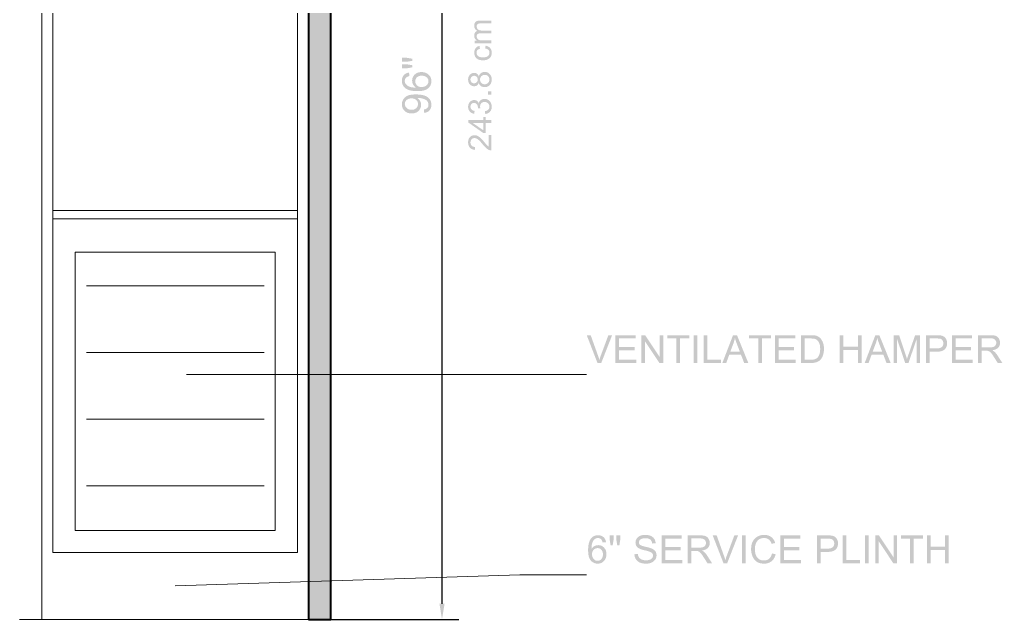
# Model space of a CAD drawing. Header units: inches. Extents: x 0 to 700, y 0 to 895.
# Drawn here: x 518 to 606.4, y 145 to 198.9 of the extents above; entities that cross this region are included whole.
import ezdxf

# ---------------------------------------------------------------- set-up
doc = ezdxf.new("R2010")
doc.units = ezdxf.units.IN
doc.header["$MEASUREMENT"] = 0
for name, color, linetype, lineweight in [('A-ANNO-TEXT', 7, 'Continuous', 13), ('A-DIMS-IMP', 7, 'Continuous', 13), ('A-DIMS-MET', 7, 'Continuous', 13), ('A-ELEV-LINE', 7, 'Continuous', 13), ('A-MILLWORK-STOR', 7, 'Continuous', 18), ('A-WALL-EXIST', 7, 'Continuous', 40)]:
    doc.layers.add(name, color=color, linetype=linetype, lineweight=lineweight)

msp = doc.modelspace()

# ---------------------------------------------------------------- hatches: boundary and pattern name
at = {"layer": 'A-ANNO-TEXT'}
h = msp.add_hatch(color=7, dxfattribs=at)
h.paths.add_polyline_path([(571.306, 170.55), (570.327, 168.05), (569.989, 168.05), (569.02, 170.55), (569.377, 170.55), (570.027, 168.734), (570.062, 168.643), (570.096, 168.545), (570.127, 168.439), (570.156, 168.326), (570.163, 168.326), (570.19, 168.427), (570.221, 168.528), (570.255, 168.63), (570.293, 168.734), (570.97, 170.55), (571.306, 170.55)])
h.paths.add_polyline_path([(573.473, 168.05), (571.606, 168.05), (571.606, 170.55), (573.415, 170.55), (573.415, 170.253), (571.937, 170.253), (571.937, 169.489), (573.32, 169.489), (573.32, 169.193), (571.937, 169.193), (571.937, 168.347), (573.473, 168.347), (573.473, 168.05)])
h.paths.add_polyline_path([(575.901, 168.05), (575.562, 168.05), (574.256, 170.013), (574.249, 170.013), (574.249, 168.05), (573.935, 168.05), (573.935, 170.55), (574.273, 170.55), (575.579, 168.587), (575.586, 168.587), (575.586, 170.55), (575.901, 170.55), (575.901, 168.05)])
h.paths.add_polyline_path([(578.238, 170.253), (577.411, 170.253), (577.411, 168.05), (577.078, 168.05), (577.078, 170.253), (576.258, 170.253), (576.258, 170.55), (578.238, 170.55), (578.238, 170.253)])
h.paths.add_polyline_path([(578.968, 168.05), (578.635, 168.05), (578.635, 170.55), (578.968, 170.55), (578.968, 168.05)])
h.paths.add_polyline_path([(581.111, 168.05), (579.547, 168.05), (579.547, 170.55), (579.878, 170.55), (579.878, 168.347), (581.111, 168.347), (581.111, 168.05)])
h.paths.add_polyline_path([(583.56, 168.05), (583.187, 168.05), (582.893, 168.811), (581.85, 168.811), (581.573, 168.05), (581.224, 168.05), (582.184, 170.55), (582.54, 170.55), (583.56, 168.05)])
h.paths.add_polyline_path([(582.793, 169.073), (582.755, 169.172), (582.72, 169.265), (582.687, 169.353), (582.656, 169.435), (582.627, 169.512), (582.6, 169.583), (582.575, 169.649), (582.553, 169.709), (582.532, 169.764), (582.514, 169.814), (582.497, 169.858), (582.483, 169.896), (582.471, 169.929), (582.46, 169.956), (582.452, 169.978), (582.446, 169.995), (582.426, 170.055), (582.405, 170.123), (582.383, 170.202), (582.359, 170.289), (582.351, 170.289), (582.325, 170.165), (582.295, 170.046), (582.261, 169.932), (582.223, 169.822), (581.943, 169.073), (582.793, 169.073)])
h.paths.add_polyline_path([(585.613, 170.253), (584.786, 170.253), (584.786, 168.05), (584.454, 168.05), (584.454, 170.253), (583.633, 170.253), (583.633, 170.55), (585.613, 170.55), (585.613, 170.253)])
h.paths.add_polyline_path([(587.834, 168.05), (585.966, 168.05), (585.966, 170.55), (587.776, 170.55), (587.776, 170.253), (586.297, 170.253), (586.297, 169.489), (587.68, 169.489), (587.68, 169.193), (586.297, 169.193), (586.297, 168.347), (587.834, 168.347), (587.834, 168.05)])
h.paths.add_polyline_path([(588.299, 170.55), (589.162, 170.55), (589.271, 170.549), (589.373, 170.544), (589.467, 170.537), (589.553, 170.527), (589.633, 170.511), (589.713, 170.487), (589.79, 170.455), (589.865, 170.414), (589.938, 170.365), (590.005, 170.308), (590.068, 170.242), (590.126, 170.168), (590.179, 170.087), (590.226, 169.999), (590.267, 169.906), (590.302, 169.807), (590.33, 169.7), (590.35, 169.582), (590.362, 169.453), (590.366, 169.314), (590.362, 169.179), (590.35, 169.05), (590.329, 168.927), (590.3, 168.81), (590.263, 168.7), (590.218, 168.596), (590.165, 168.498), (590.103, 168.406), (590.069, 168.363), (590.032, 168.322), (589.992, 168.285), (589.948, 168.25), (589.902, 168.218), (589.853, 168.189), (589.801, 168.163), (589.746, 168.139), (589.688, 168.118), (589.627, 168.1), (589.563, 168.085), (589.496, 168.072), (589.427, 168.063), (589.354, 168.056), (589.278, 168.051), (589.2, 168.05), (588.299, 168.05), (588.299, 170.55)])
h.paths.add_polyline_path([(588.63, 168.347), (589.165, 168.347), (589.245, 168.348), (589.32, 168.352), (589.391, 168.358), (589.458, 168.367), (589.522, 168.382), (589.587, 168.405), (589.653, 168.437), (589.719, 168.478), (589.782, 168.53), (589.84, 168.597), (589.892, 168.679), (589.938, 168.775), (589.958, 168.828), (589.976, 168.886), (589.991, 168.948), (590.003, 169.014), (590.013, 169.085), (590.019, 169.159), (590.024, 169.238), (590.025, 169.32), (590.023, 169.413), (590.017, 169.502), (590.006, 169.588), (589.992, 169.671), (589.971, 169.751), (589.944, 169.827), (589.91, 169.899), (589.869, 169.968), (589.822, 170.03), (589.773, 170.084), (589.72, 170.128), (589.663, 170.164), (589.606, 170.192), (589.549, 170.214), (589.493, 170.23), (589.437, 170.24), (589.379, 170.246), (589.312, 170.25), (589.237, 170.252), (589.155, 170.253), (588.63, 170.253), (588.63, 168.347)])
h.paths.add_polyline_path([(593.754, 168.05), (593.422, 168.05), (593.422, 169.227), (592.122, 169.227), (592.122, 168.05), (591.792, 168.05), (591.792, 170.55), (592.122, 170.55), (592.122, 169.523), (593.422, 169.523), (593.422, 170.55), (593.754, 170.55), (593.754, 168.05)])
h.paths.add_polyline_path([(596.367, 168.05), (595.994, 168.05), (595.7, 168.811), (594.657, 168.811), (594.38, 168.05), (594.031, 168.05), (594.991, 170.55), (595.347, 170.55), (596.367, 168.05)])
h.paths.add_polyline_path([(595.6, 169.073), (595.562, 169.172), (595.527, 169.265), (595.494, 169.353), (595.463, 169.435), (595.434, 169.512), (595.407, 169.583), (595.382, 169.649), (595.36, 169.709), (595.339, 169.764), (595.32, 169.814), (595.304, 169.858), (595.29, 169.896), (595.278, 169.929), (595.267, 169.956), (595.259, 169.978), (595.253, 169.995), (595.233, 170.055), (595.212, 170.123), (595.19, 170.202), (595.166, 170.289), (595.158, 170.289), (595.132, 170.165), (595.102, 170.046), (595.068, 169.932), (595.03, 169.822), (594.75, 169.073), (595.6, 169.073)])
h.paths.add_polyline_path([(599.007, 168.05), (598.693, 168.05), (598.693, 170.142), (598.686, 170.142), (597.967, 168.05), (597.67, 168.05), (596.954, 170.177), (596.943, 170.177), (596.943, 168.05), (596.63, 168.05), (596.63, 170.55), (597.124, 170.55), (597.716, 168.78), (597.739, 168.71), (597.76, 168.646), (597.778, 168.59), (597.794, 168.54), (597.807, 168.497), (597.817, 168.461), (597.825, 168.432), (597.83, 168.41), (597.837, 168.41), (597.863, 168.489), (597.893, 168.582), (597.929, 168.69), (597.97, 168.811), (598.567, 170.55), (599.007, 170.55), (599.007, 168.05)])
h.paths.add_polyline_path([(599.542, 170.55), (600.485, 170.55), (600.593, 170.549), (600.693, 170.544), (600.785, 170.538), (600.87, 170.528), (600.949, 170.512), (601.025, 170.488), (601.099, 170.455), (601.169, 170.413), (601.234, 170.362), (601.29, 170.303), (601.338, 170.236), (601.378, 170.16), (601.409, 170.08), (601.431, 169.997), (601.444, 169.913), (601.449, 169.827), (601.445, 169.743), (601.435, 169.662), (601.418, 169.587), (601.393, 169.515), (601.362, 169.448), (601.324, 169.385), (601.278, 169.326), (601.226, 169.272), (601.166, 169.223), (601.098, 169.18), (601.022, 169.145), (600.937, 169.115), (600.843, 169.092), (600.741, 169.076), (600.631, 169.066), (600.513, 169.063), (599.873, 169.063), (599.873, 168.05), (599.542, 168.05), (599.542, 170.55)])
h.paths.add_polyline_path([(599.873, 169.36), (600.516, 169.36), (600.587, 169.361), (600.654, 169.367), (600.717, 169.376), (600.774, 169.388), (600.827, 169.404), (600.876, 169.424), (600.919, 169.447), (600.959, 169.474), (600.993, 169.504), (601.023, 169.538), (601.048, 169.576), (601.069, 169.617), (601.085, 169.661), (601.097, 169.71), (601.104, 169.761), (601.106, 169.817), (601.101, 169.89), (601.087, 169.958), (601.063, 170.022), (601.029, 170.082), (600.989, 170.134), (600.944, 170.175), (600.895, 170.206), (600.841, 170.225), (600.778, 170.237), (600.702, 170.246), (600.612, 170.252), (600.509, 170.253), (599.873, 170.253), (599.873, 169.36)])
h.paths.add_polyline_path([(603.746, 168.05), (601.879, 168.05), (601.879, 170.55), (603.688, 170.55), (603.688, 170.253), (602.209, 170.253), (602.209, 169.489), (603.592, 169.489), (603.592, 169.193), (602.209, 169.193), (602.209, 168.347), (603.746, 168.347), (603.746, 168.05)])
h.paths.add_polyline_path([(606.415, 168.05), (605.999, 168.05), (605.953, 168.122), (605.91, 168.19), (605.869, 168.255), (605.83, 168.317), (605.793, 168.374), (605.758, 168.429), (605.726, 168.479), (605.696, 168.526), (605.668, 168.57), (605.642, 168.61), (605.619, 168.646), (605.598, 168.679), (605.579, 168.708), (605.562, 168.734), (605.547, 168.756), (605.535, 168.775), (605.489, 168.84), (605.442, 168.9), (605.394, 168.955), (605.345, 169.006), (605.296, 169.05), (605.248, 169.084), (605.202, 169.111), (605.157, 169.128), (605.11, 169.139), (605.055, 169.147), (604.993, 169.152), (604.924, 169.153), (604.542, 169.153), (604.542, 168.05), (604.211, 168.05), (604.211, 170.55), (605.318, 170.55), (605.427, 170.548), (605.527, 170.543), (605.617, 170.534), (605.698, 170.521), (605.773, 170.503), (605.843, 170.476), (605.908, 170.442), (605.968, 170.399), (606.023, 170.35), (606.07, 170.294), (606.112, 170.232), (606.146, 170.165), (606.173, 170.093), (606.193, 170.019), (606.204, 169.944), (606.208, 169.866), (606.206, 169.797), (606.197, 169.732), (606.183, 169.669), (606.164, 169.611), (606.138, 169.556), (606.108, 169.504), (606.071, 169.456), (606.029, 169.411), (605.982, 169.37), (605.93, 169.333), (605.872, 169.299), (605.809, 169.27), (605.742, 169.245), (605.669, 169.223), (605.591, 169.206), (605.508, 169.193), (605.508, 169.186), (605.57, 169.154), (605.631, 169.116), (605.691, 169.07), (605.751, 169.016), (605.809, 168.956), (605.866, 168.888), (605.923, 168.813), (605.978, 168.73), (606.415, 168.05)])
h.paths.add_polyline_path([(604.542, 169.45), (605.252, 169.45), (605.354, 169.452), (605.444, 169.459), (605.524, 169.471), (605.592, 169.487), (605.651, 169.509), (605.705, 169.541), (605.752, 169.581), (605.792, 169.629), (605.825, 169.684), (605.849, 169.741), (605.863, 169.802), (605.867, 169.866), (605.865, 169.908), (605.86, 169.948), (605.85, 169.987), (605.836, 170.024), (605.819, 170.059), (605.797, 170.093), (605.772, 170.125), (605.743, 170.156), (605.709, 170.184), (605.67, 170.208), (605.627, 170.229), (605.578, 170.246), (605.524, 170.259), (605.465, 170.268), (605.401, 170.274), (605.332, 170.275), (604.542, 170.275), (604.542, 169.45)])
h = msp.add_hatch(color=7, dxfattribs=at)
h.paths.add_polyline_path([(569.457, 151.339), (569.513, 151.417), (569.574, 151.484), (569.641, 151.541), (569.713, 151.587), (569.791, 151.624), (569.875, 151.649), (569.964, 151.665), (570.059, 151.67), (570.134, 151.667), (570.207, 151.656), (570.276, 151.638), (570.343, 151.613), (570.407, 151.581), (570.468, 151.542), (570.526, 151.496), (570.581, 151.443), (570.631, 151.385), (570.675, 151.322), (570.712, 151.255), (570.742, 151.185), (570.765, 151.11), (570.782, 151.032), (570.792, 150.95), (570.796, 150.863), (570.792, 150.776), (570.782, 150.692), (570.766, 150.611), (570.742, 150.534), (570.712, 150.46), (570.675, 150.389), (570.632, 150.321), (570.582, 150.257), (570.526, 150.199), (570.466, 150.148), (570.401, 150.105), (570.332, 150.07), (570.259, 150.042), (570.182, 150.023), (570.099, 150.011), (570.013, 150.007), (569.925, 150.012), (569.84, 150.024), (569.758, 150.045), (569.68, 150.074), (569.605, 150.111), (569.533, 150.157), (569.465, 150.211), (569.4, 150.273), (569.341, 150.346), (569.289, 150.432), (569.246, 150.531), (569.21, 150.643), (569.182, 150.768), (569.162, 150.906), (569.151, 151.056), (569.147, 151.22), (569.15, 151.382), (569.161, 151.533), (569.179, 151.675), (569.204, 151.805), (569.236, 151.926), (569.276, 152.036), (569.322, 152.136), (569.376, 152.225), (569.437, 152.304), (569.504, 152.372), (569.577, 152.43), (569.657, 152.478), (569.743, 152.515), (569.836, 152.541), (569.935, 152.557), (570.04, 152.562), (570.109, 152.559), (570.175, 152.552), (570.239, 152.54), (570.3, 152.523), (570.358, 152.501), (570.413, 152.474), (570.466, 152.442), (570.516, 152.405), (570.562, 152.363), (570.604, 152.317), (570.64, 152.266), (570.672, 152.21), (570.7, 152.15), (570.722, 152.084), (570.74, 152.014), (570.753, 151.939), (570.446, 151.912), (570.421, 152.005), (570.388, 152.086), (570.347, 152.154), (570.299, 152.21), (570.242, 152.254), (570.177, 152.285), (570.104, 152.303), (570.023, 152.31), (569.965, 152.306), (569.91, 152.295), (569.856, 152.277), (569.804, 152.251), (569.755, 152.218), (569.708, 152.178), (569.662, 152.131), (569.619, 152.076), (569.579, 152.013), (569.545, 151.942), (569.516, 151.863), (569.492, 151.775), (569.474, 151.679), (569.461, 151.574), (569.453, 151.461), (569.45, 151.339), (569.457, 151.339)])
h.paths.add_polyline_path([(570.006, 150.26), (570.058, 150.262), (570.107, 150.27), (570.153, 150.284), (570.198, 150.302), (570.239, 150.326), (570.278, 150.356), (570.315, 150.39), (570.349, 150.43), (570.38, 150.474), (570.406, 150.52), (570.429, 150.568), (570.447, 150.619), (570.462, 150.671), (570.472, 150.726), (570.478, 150.784), (570.48, 150.843), (570.478, 150.902), (570.472, 150.959), (570.462, 151.013), (570.447, 151.064), (570.429, 151.113), (570.406, 151.159), (570.38, 151.203), (570.349, 151.244), (570.315, 151.281), (570.278, 151.313), (570.238, 151.34), (570.195, 151.363), (570.149, 151.38), (570.101, 151.392), (570.05, 151.4), (569.996, 151.402), (569.946, 151.4), (569.898, 151.393), (569.852, 151.381), (569.807, 151.365), (569.764, 151.344), (569.723, 151.318), (569.684, 151.288), (569.646, 151.253), (569.612, 151.214), (569.582, 151.173), (569.557, 151.128), (569.536, 151.08), (569.52, 151.03), (569.509, 150.976), (569.502, 150.92), (569.5, 150.86), (569.502, 150.799), (569.509, 150.74), (569.52, 150.684), (569.536, 150.629), (569.556, 150.577), (569.581, 150.528), (569.61, 150.48), (569.644, 150.435), (569.681, 150.394), (569.72, 150.359), (569.762, 150.328), (569.806, 150.304), (569.853, 150.284), (569.902, 150.271), (569.953, 150.262), (570.006, 150.26)])
h.paths.add_polyline_path([(572.035, 152.142), (571.959, 151.663), (571.769, 151.663), (571.686, 152.142), (571.686, 152.55), (572.035, 152.55), (572.035, 152.142)])
h.paths.add_polyline_path([(571.435, 152.142), (571.358, 151.663), (571.169, 151.663), (571.086, 152.142), (571.086, 152.55), (571.435, 152.55), (571.435, 152.142)])
h.paths.add_polyline_path([(574.906, 151.817), (574.898, 151.875), (574.887, 151.929), (574.872, 151.979), (574.852, 152.026), (574.829, 152.069), (574.801, 152.108), (574.769, 152.144), (574.733, 152.176), (574.693, 152.204), (574.649, 152.228), (574.601, 152.249), (574.549, 152.266), (574.492, 152.279), (574.432, 152.288), (574.367, 152.294), (574.298, 152.296), (574.236, 152.294), (574.177, 152.29), (574.12, 152.282), (574.067, 152.272), (574.016, 152.259), (573.968, 152.242), (573.924, 152.223), (573.882, 152.2), (573.845, 152.175), (573.812, 152.147), (573.785, 152.117), (573.762, 152.083), (573.745, 152.047), (573.732, 152.008), (573.725, 151.967), (573.722, 151.922), (573.724, 151.883), (573.73, 151.847), (573.739, 151.813), (573.753, 151.781), (573.77, 151.752), (573.792, 151.726), (573.817, 151.702), (573.846, 151.681), (573.88, 151.661), (573.922, 151.642), (573.97, 151.622), (574.026, 151.602), (574.088, 151.582), (574.158, 151.563), (574.235, 151.543), (574.319, 151.523), (574.467, 151.489), (574.601, 151.454), (574.72, 151.419), (574.825, 151.384), (574.92, 151.343), (575.007, 151.292), (575.088, 151.232), (575.161, 151.161), (575.194, 151.122), (575.223, 151.079), (575.247, 151.033), (575.266, 150.984), (575.281, 150.932), (575.292, 150.877), (575.299, 150.818), (575.301, 150.756), (575.297, 150.677), (575.285, 150.602), (575.265, 150.53), (575.237, 150.461), (575.201, 150.396), (575.157, 150.334), (575.105, 150.276), (575.045, 150.221), (574.978, 150.171), (574.906, 150.127), (574.83, 150.091), (574.749, 150.061), (574.663, 150.037), (574.572, 150.021), (574.476, 150.011), (574.375, 150.007), (574.248, 150.011), (574.128, 150.022), (574.017, 150.04), (573.915, 150.066), (573.82, 150.099), (573.734, 150.14), (573.656, 150.188), (573.586, 150.243), (573.525, 150.304), (573.471, 150.369), (573.425, 150.439), (573.386, 150.513), (573.356, 150.591), (573.332, 150.674), (573.317, 150.762), (573.309, 150.853), (573.623, 150.88), (573.632, 150.808), (573.646, 150.741), (573.666, 150.678), (573.692, 150.621), (573.724, 150.569), (573.762, 150.522), (573.806, 150.48), (573.855, 150.443), (573.909, 150.411), (573.965, 150.383), (574.025, 150.359), (574.087, 150.34), (574.151, 150.325), (574.219, 150.314), (574.289, 150.308), (574.362, 150.306), (574.429, 150.308), (574.494, 150.313), (574.555, 150.322), (574.613, 150.334), (574.667, 150.35), (574.719, 150.37), (574.766, 150.393), (574.811, 150.42), (574.851, 150.45), (574.886, 150.482), (574.915, 150.517), (574.939, 150.555), (574.958, 150.595), (574.972, 150.637), (574.98, 150.683), (574.982, 150.73), (574.979, 150.78), (574.971, 150.826), (574.957, 150.868), (574.938, 150.907), (574.912, 150.943), (574.882, 150.975), (574.845, 151.004), (574.803, 151.029), (574.755, 151.052), (574.698, 151.076), (574.635, 151.099), (574.563, 151.122), (574.484, 151.145), (574.398, 151.168), (574.304, 151.191), (574.202, 151.214), (574.1, 151.238), (574.006, 151.264), (573.919, 151.293), (573.839, 151.324), (573.767, 151.357), (573.702, 151.392), (573.644, 151.43), (573.594, 151.471), (573.551, 151.513), (573.513, 151.559), (573.481, 151.609), (573.455, 151.661), (573.434, 151.716), (573.42, 151.774), (573.411, 151.836), (573.408, 151.9), (573.412, 151.974), (573.423, 152.044), (573.441, 152.111), (573.467, 152.174), (573.5, 152.235), (573.541, 152.292), (573.588, 152.346), (573.644, 152.397), (573.705, 152.442), (573.772, 152.482), (573.844, 152.516), (573.922, 152.544), (574.004, 152.565), (574.093, 152.58), (574.186, 152.59), (574.285, 152.593), (574.386, 152.59), (574.483, 152.58), (574.574, 152.565), (574.66, 152.544), (574.741, 152.516), (574.817, 152.483), (574.888, 152.443), (574.954, 152.397), (575.014, 152.346), (575.066, 152.289), (575.111, 152.228), (575.148, 152.161), (575.178, 152.089), (575.2, 152.012), (575.215, 151.93), (575.223, 151.842), (574.906, 151.817)])
h.paths.add_polyline_path([(577.626, 150.05), (575.758, 150.05), (575.758, 152.55), (577.568, 152.55), (577.568, 152.253), (576.089, 152.253), (576.089, 151.489), (577.472, 151.489), (577.472, 151.193), (576.089, 151.193), (576.089, 150.347), (577.626, 150.347), (577.626, 150.05)])
h.paths.add_polyline_path([(580.294, 150.05), (579.878, 150.05), (579.833, 150.122), (579.789, 150.19), (579.748, 150.255), (579.709, 150.317), (579.672, 150.374), (579.638, 150.429), (579.606, 150.479), (579.576, 150.526), (579.548, 150.57), (579.522, 150.61), (579.499, 150.646), (579.477, 150.679), (579.458, 150.708), (579.441, 150.734), (579.427, 150.756), (579.414, 150.775), (579.369, 150.84), (579.322, 150.9), (579.274, 150.955), (579.224, 151.006), (579.175, 151.05), (579.127, 151.084), (579.081, 151.111), (579.037, 151.128), (578.989, 151.139), (578.935, 151.147), (578.873, 151.152), (578.804, 151.153), (578.422, 151.153), (578.422, 150.05), (578.091, 150.05), (578.091, 152.55), (579.198, 152.55), (579.307, 152.548), (579.406, 152.543), (579.497, 152.534), (579.578, 152.521), (579.652, 152.503), (579.722, 152.476), (579.787, 152.442), (579.848, 152.399), (579.902, 152.35), (579.95, 152.294), (579.991, 152.232), (580.026, 152.165), (580.053, 152.093), (580.072, 152.019), (580.084, 151.944), (580.088, 151.866), (580.085, 151.797), (580.077, 151.732), (580.063, 151.669), (580.043, 151.611), (580.018, 151.556), (579.987, 151.504), (579.951, 151.456), (579.909, 151.411), (579.862, 151.37), (579.809, 151.333), (579.752, 151.299), (579.689, 151.27), (579.621, 151.245), (579.548, 151.223), (579.47, 151.206), (579.387, 151.193), (579.387, 151.186), (579.449, 151.154), (579.511, 151.116), (579.571, 151.07), (579.63, 151.016), (579.688, 150.956), (579.746, 150.888), (579.802, 150.813), (579.858, 150.73), (580.294, 150.05)])
h.paths.add_polyline_path([(578.422, 151.45), (579.131, 151.45), (579.233, 151.452), (579.324, 151.459), (579.403, 151.471), (579.472, 151.487), (579.531, 151.509), (579.584, 151.541), (579.631, 151.581), (579.672, 151.629), (579.705, 151.684), (579.728, 151.741), (579.742, 151.802), (579.747, 151.866), (579.745, 151.908), (579.739, 151.948), (579.729, 151.987), (579.716, 152.024), (579.698, 152.059), (579.677, 152.093), (579.652, 152.125), (579.622, 152.156), (579.589, 152.184), (579.55, 152.208), (579.506, 152.229), (579.457, 152.246), (579.404, 152.259), (579.345, 152.268), (579.281, 152.274), (579.211, 152.275), (578.422, 152.275), (578.422, 151.45)])
h.paths.add_polyline_path([(582.639, 152.55), (581.66, 150.05), (581.323, 150.05), (580.354, 152.55), (580.71, 152.55), (581.36, 150.734), (581.396, 150.643), (581.429, 150.545), (581.461, 150.439), (581.49, 150.326), (581.497, 150.326), (581.524, 150.427), (581.555, 150.528), (581.589, 150.63), (581.626, 150.734), (582.303, 152.55), (582.639, 152.55)])
h.paths.add_polyline_path([(583.316, 150.05), (582.984, 150.05), (582.984, 152.55), (583.316, 152.55), (583.316, 150.05)])
h.paths.add_polyline_path([(586.019, 150.843), (585.989, 150.741), (585.954, 150.646), (585.914, 150.557), (585.869, 150.475), (585.819, 150.4), (585.764, 150.332), (585.703, 150.27), (585.638, 150.215), (585.568, 150.166), (585.495, 150.124), (585.419, 150.088), (585.339, 150.059), (585.256, 150.037), (585.169, 150.02), (585.079, 150.011), (584.986, 150.007), (584.837, 150.013), (584.7, 150.031), (584.572, 150.061), (584.455, 150.104), (584.349, 150.158), (584.252, 150.224), (584.167, 150.302), (584.091, 150.392), (584.025, 150.49), (583.969, 150.594), (583.92, 150.702), (583.881, 150.815), (583.85, 150.934), (583.828, 151.057), (583.815, 151.184), (583.811, 151.317), (583.816, 151.463), (583.831, 151.6), (583.857, 151.729), (583.893, 151.851), (583.94, 151.964), (583.996, 152.069), (584.063, 152.165), (584.141, 152.254), (584.226, 152.333), (584.317, 152.402), (584.415, 152.46), (584.518, 152.508), (584.627, 152.545), (584.742, 152.571), (584.862, 152.587), (584.989, 152.593), (585.079, 152.59), (585.165, 152.581), (585.248, 152.566), (585.328, 152.546), (585.404, 152.52), (585.477, 152.488), (585.547, 152.45), (585.613, 152.407), (585.676, 152.358), (585.733, 152.303), (585.786, 152.243), (585.834, 152.178), (585.877, 152.107), (585.915, 152.031), (585.948, 151.95), (585.976, 151.863), (585.652, 151.786), (585.631, 151.849), (585.606, 151.908), (585.579, 151.963), (585.549, 152.015), (585.517, 152.062), (585.482, 152.104), (585.444, 152.143), (585.403, 152.178), (585.36, 152.209), (585.315, 152.236), (585.266, 152.258), (585.215, 152.277), (585.162, 152.291), (585.106, 152.301), (585.047, 152.307), (584.986, 152.31), (584.886, 152.305), (584.793, 152.293), (584.707, 152.272), (584.626, 152.242), (584.551, 152.205), (584.483, 152.158), (584.421, 152.104), (584.365, 152.041), (584.315, 151.971), (584.272, 151.895), (584.236, 151.814), (584.206, 151.727), (584.183, 151.634), (584.167, 151.535), (584.157, 151.431), (584.153, 151.32), (584.157, 151.194), (584.167, 151.076), (584.185, 150.967), (584.209, 150.866), (584.24, 150.773), (584.279, 150.688), (584.324, 150.612), (584.376, 150.545), (584.434, 150.485), (584.496, 150.433), (584.562, 150.39), (584.632, 150.354), (584.707, 150.326), (584.786, 150.306), (584.869, 150.294), (584.957, 150.29), (585.028, 150.293), (585.096, 150.3), (585.161, 150.313), (585.223, 150.33), (585.28, 150.352), (585.335, 150.38), (585.386, 150.412), (585.433, 150.449), (585.477, 150.491), (585.518, 150.538), (585.555, 150.591), (585.589, 150.648), (585.62, 150.71), (585.646, 150.777), (585.67, 150.849), (585.69, 150.927), (586.019, 150.843)])
h.paths.add_polyline_path([(588.299, 150.05), (586.432, 150.05), (586.432, 152.55), (588.241, 152.55), (588.241, 152.253), (586.763, 152.253), (586.763, 151.489), (588.146, 151.489), (588.146, 151.193), (586.763, 151.193), (586.763, 150.347), (588.299, 150.347), (588.299, 150.05)])
h.paths.add_polyline_path([(589.725, 152.55), (590.668, 152.55), (590.776, 152.549), (590.876, 152.544), (590.968, 152.538), (591.052, 152.528), (591.131, 152.512), (591.208, 152.488), (591.281, 152.455), (591.352, 152.413), (591.416, 152.362), (591.473, 152.303), (591.521, 152.236), (591.561, 152.16), (591.592, 152.08), (591.614, 151.997), (591.627, 151.913), (591.631, 151.827), (591.628, 151.743), (591.617, 151.662), (591.6, 151.587), (591.576, 151.515), (591.544, 151.448), (591.506, 151.385), (591.461, 151.326), (591.409, 151.272), (591.349, 151.223), (591.281, 151.18), (591.204, 151.145), (591.119, 151.115), (591.026, 151.092), (590.924, 151.076), (590.814, 151.066), (590.695, 151.063), (590.056, 151.063), (590.056, 150.05), (589.725, 150.05), (589.725, 152.55)])
h.paths.add_polyline_path([(590.056, 151.36), (590.698, 151.36), (590.77, 151.361), (590.837, 151.367), (590.899, 151.376), (590.957, 151.388), (591.01, 151.404), (591.058, 151.424), (591.102, 151.447), (591.141, 151.474), (591.176, 151.504), (591.206, 151.538), (591.231, 151.576), (591.252, 151.617), (591.268, 151.661), (591.279, 151.71), (591.286, 151.761), (591.289, 151.817), (591.284, 151.89), (591.269, 151.958), (591.245, 152.022), (591.212, 152.082), (591.171, 152.134), (591.126, 152.175), (591.077, 152.206), (591.023, 152.225), (590.961, 152.237), (590.885, 152.246), (590.795, 152.252), (590.692, 152.253), (590.056, 152.253), (590.056, 151.36)])
h.paths.add_polyline_path([(593.611, 150.05), (592.047, 150.05), (592.047, 152.55), (592.378, 152.55), (592.378, 150.347), (593.611, 150.347), (593.611, 150.05)])
h.paths.add_polyline_path([(594.38, 150.05), (594.048, 150.05), (594.048, 152.55), (594.38, 152.55), (594.38, 150.05)])
h.paths.add_polyline_path([(596.94, 150.05), (596.601, 150.05), (595.294, 152.013), (595.288, 152.013), (595.288, 150.05), (594.974, 150.05), (594.974, 152.55), (595.311, 152.55), (596.618, 150.587), (596.624, 150.587), (596.624, 152.55), (596.94, 152.55), (596.94, 150.05)])
h.paths.add_polyline_path([(599.276, 152.253), (598.449, 152.253), (598.449, 150.05), (598.117, 150.05), (598.117, 152.253), (597.296, 152.253), (597.296, 152.55), (599.276, 152.55), (599.276, 152.253)])
h.paths.add_polyline_path([(601.595, 150.05), (601.263, 150.05), (601.263, 151.227), (599.964, 151.227), (599.964, 150.05), (599.633, 150.05), (599.633, 152.55), (599.964, 152.55), (599.964, 151.523), (601.263, 151.523), (601.263, 152.55), (601.595, 152.55), (601.595, 150.05)])
at = {"layer": 'A-DIMS-IMP'}
h = msp.add_hatch(color=7, dxfattribs=at)
h.paths.add_polyline_path([(554.399, 190.534), (554.37, 190.841), (554.423, 190.852), (554.471, 190.865), (554.516, 190.88), (554.557, 190.897), (554.594, 190.917), (554.628, 190.939), (554.658, 190.963), (554.684, 190.99), (554.727, 191.049), (554.757, 191.115), (554.776, 191.19), (554.782, 191.272), (554.778, 191.343), (554.765, 191.41), (554.744, 191.472), (554.714, 191.53), (554.678, 191.583), (554.636, 191.631), (554.588, 191.674), (554.534, 191.712), (554.473, 191.746), (554.402, 191.777), (554.321, 191.805), (554.23, 191.83), (554.134, 191.851), (554.037, 191.866), (553.939, 191.875), (553.84, 191.878), (553.828, 191.878), (553.814, 191.878), (553.796, 191.877), (553.776, 191.876), (553.849, 191.824), (553.914, 191.763), (553.973, 191.693), (554.024, 191.615), (554.065, 191.53), (554.095, 191.442), (554.113, 191.351), (554.119, 191.256), (554.115, 191.177), (554.104, 191.101), (554.086, 191.028), (554.06, 190.958), (554.027, 190.891), (553.987, 190.827), (553.939, 190.767), (553.884, 190.709), (553.824, 190.657), (553.758, 190.612), (553.688, 190.573), (553.613, 190.542), (553.534, 190.517), (553.449, 190.5), (553.361, 190.49), (553.267, 190.486), (553.171, 190.49), (553.079, 190.501), (552.992, 190.519), (552.91, 190.544), (552.833, 190.577), (552.761, 190.617), (552.693, 190.665), (552.631, 190.719), (552.574, 190.779), (552.525, 190.843), (552.484, 190.911), (552.45, 190.982), (552.423, 191.057), (552.404, 191.135), (552.393, 191.218), (552.389, 191.304), (552.391, 191.366), (552.398, 191.428), (552.409, 191.488), (552.423, 191.546), (552.443, 191.604), (552.466, 191.66), (552.494, 191.714), (552.526, 191.767), (552.562, 191.818), (552.601, 191.866), (552.645, 191.911), (552.692, 191.952), (552.742, 191.991), (552.796, 192.026), (552.854, 192.058), (552.915, 192.087), (552.982, 192.112), (553.056, 192.134), (553.137, 192.153), (553.224, 192.168), (553.319, 192.18), (553.421, 192.189), (553.531, 192.194), (553.647, 192.196), (553.768, 192.194), (553.883, 192.189), (553.992, 192.18), (554.094, 192.169), (554.19, 192.153), (554.28, 192.135), (554.363, 192.113), (554.44, 192.088), (554.512, 192.059), (554.579, 192.027), (554.642, 191.992), (554.7, 191.953), (554.754, 191.911), (554.804, 191.866), (554.849, 191.817), (554.89, 191.766), (554.926, 191.711), (554.958, 191.654), (554.984, 191.595), (555.006, 191.534), (555.023, 191.47), (555.035, 191.404), (555.042, 191.335), (555.044, 191.265), (555.042, 191.19), (555.034, 191.119), (555.021, 191.052), (555.002, 190.987), (554.978, 190.927), (554.949, 190.87), (554.915, 190.816), (554.875, 190.766), (554.83, 190.72), (554.782, 190.679), (554.729, 190.643), (554.671, 190.611), (554.61, 190.585), (554.544, 190.563), (554.473, 190.546), (554.399, 190.534)])
h.paths.add_polyline_path([(553.251, 191.841), (553.184, 191.839), (553.121, 191.832), (553.061, 191.82), (553.005, 191.804), (552.952, 191.784), (552.903, 191.759), (552.857, 191.729), (552.815, 191.695), (552.777, 191.657), (552.744, 191.618), (552.717, 191.577), (552.694, 191.534), (552.676, 191.489), (552.664, 191.442), (552.656, 191.393), (552.654, 191.343), (552.656, 191.29), (552.664, 191.24), (552.678, 191.191), (552.697, 191.144), (552.722, 191.098), (552.751, 191.054), (552.787, 191.012), (552.827, 190.972), (552.872, 190.935), (552.921, 190.903), (552.972, 190.876), (553.027, 190.854), (553.085, 190.836), (553.146, 190.824), (553.21, 190.817), (553.278, 190.814), (553.339, 190.816), (553.396, 190.823), (553.451, 190.835), (553.503, 190.852), (553.552, 190.873), (553.598, 190.898), (553.641, 190.929), (553.681, 190.964), (553.718, 191.003), (553.749, 191.043), (553.776, 191.086), (553.798, 191.131), (553.815, 191.179), (553.827, 191.228), (553.834, 191.28), (553.837, 191.334), (553.834, 191.388), (553.827, 191.44), (553.815, 191.489), (553.798, 191.536), (553.776, 191.58), (553.749, 191.622), (553.718, 191.661), (553.681, 191.698), (553.641, 191.732), (553.596, 191.761), (553.548, 191.785), (553.496, 191.805), (553.441, 191.821), (553.381, 191.832), (553.318, 191.839), (553.251, 191.841)])
h.paths.add_polyline_path([(553.037, 194.163), (553.062, 193.845), (552.974, 193.822), (552.899, 193.794), (552.837, 193.761), (552.788, 193.724), (552.756, 193.691), (552.729, 193.656), (552.705, 193.619), (552.686, 193.58), (552.671, 193.539), (552.66, 193.496), (552.654, 193.452), (552.652, 193.405), (552.657, 193.331), (552.673, 193.262), (552.7, 193.197), (552.737, 193.137), (552.798, 193.066), (552.872, 193.003), (552.959, 192.947), (553.058, 192.9), (553.114, 192.879), (553.175, 192.862), (553.241, 192.846), (553.314, 192.834), (553.392, 192.824), (553.475, 192.816), (553.564, 192.812), (553.659, 192.809), (553.577, 192.87), (553.506, 192.937), (553.447, 193.011), (553.398, 193.091), (553.361, 193.176), (553.335, 193.262), (553.319, 193.35), (553.313, 193.441), (553.317, 193.519), (553.328, 193.594), (553.346, 193.667), (553.372, 193.736), (553.405, 193.803), (553.446, 193.866), (553.493, 193.927), (553.548, 193.984), (553.609, 194.037), (553.674, 194.082), (553.744, 194.121), (553.818, 194.153), (553.896, 194.177), (553.978, 194.195), (554.065, 194.205), (554.156, 194.209), (554.276, 194.202), (554.392, 194.182), (554.503, 194.149), (554.611, 194.103), (554.71, 194.045), (554.796, 193.978), (554.871, 193.9), (554.933, 193.813), (554.981, 193.718), (555.016, 193.616), (555.037, 193.509), (555.044, 193.395), (555.04, 193.297), (555.026, 193.204), (555.003, 193.116), (554.971, 193.032), (554.93, 192.953), (554.879, 192.879), (554.82, 192.809), (554.751, 192.744), (554.671, 192.685), (554.58, 192.634), (554.477, 192.59), (554.362, 192.555), (554.235, 192.527), (554.097, 192.508), (553.946, 192.496), (553.783, 192.492), (553.601, 192.496), (553.432, 192.509), (553.276, 192.531), (553.132, 192.561), (553.002, 192.601), (552.884, 192.649), (552.779, 192.705), (552.687, 192.77), (552.617, 192.834), (552.557, 192.902), (552.506, 192.976), (552.464, 193.055), (552.431, 193.14), (552.408, 193.23), (552.394, 193.325), (552.389, 193.425), (552.392, 193.5), (552.4, 193.571), (552.414, 193.639), (552.432, 193.704), (552.457, 193.765), (552.486, 193.823), (552.521, 193.877), (552.561, 193.928), (552.606, 193.974), (552.656, 194.016), (552.709, 194.052), (552.766, 194.084), (552.828, 194.111), (552.893, 194.133), (552.963, 194.15), (553.037, 194.163)])
h.paths.add_polyline_path([(554.158, 192.859), (554.239, 192.863), (554.319, 192.877), (554.397, 192.898), (554.473, 192.929), (554.544, 192.968), (554.606, 193.013), (554.659, 193.066), (554.703, 193.125), (554.737, 193.189), (554.762, 193.254), (554.777, 193.321), (554.782, 193.389), (554.779, 193.439), (554.772, 193.487), (554.759, 193.533), (554.741, 193.577), (554.718, 193.62), (554.69, 193.661), (554.657, 193.7), (554.619, 193.737), (554.576, 193.771), (554.53, 193.801), (554.48, 193.826), (554.426, 193.846), (554.369, 193.862), (554.308, 193.873), (554.244, 193.88), (554.175, 193.882), (554.11, 193.88), (554.048, 193.873), (553.989, 193.862), (553.934, 193.846), (553.883, 193.826), (553.835, 193.802), (553.791, 193.772), (553.751, 193.739), (553.714, 193.702), (553.683, 193.662), (553.656, 193.62), (553.634, 193.576), (553.617, 193.53), (553.605, 193.481), (553.598, 193.43), (553.595, 193.377), (553.598, 193.324), (553.605, 193.273), (553.617, 193.224), (553.634, 193.177), (553.656, 193.132), (553.683, 193.089), (553.714, 193.048), (553.751, 193.01), (553.791, 192.974), (553.834, 192.944), (553.881, 192.918), (553.93, 192.897), (553.982, 192.88), (554.038, 192.868), (554.096, 192.861), (554.158, 192.859)])
h.paths.add_polyline_path([(553.32, 194.631), (552.826, 194.542), (552.4, 194.542), (552.4, 194.906), (552.826, 194.906), (553.32, 194.826), (553.32, 194.631)])
h.paths.add_polyline_path([(553.32, 195.218), (552.826, 195.131), (552.4, 195.131), (552.4, 195.494), (552.826, 195.494), (553.32, 195.409), (553.32, 195.218)])
at = {"layer": 'A-DIMS-MET'}
h = msp.add_hatch(color=7, dxfattribs=at)
h.paths.add_polyline_path([(560.44, 188.539), (560.44, 187.162), (560.352, 187.169), (560.263, 187.192), (560.174, 187.231), (560.084, 187.284), (560.037, 187.318), (559.988, 187.359), (559.936, 187.406), (559.881, 187.46), (559.823, 187.521), (559.763, 187.588), (559.699, 187.663), (559.633, 187.743), (559.549, 187.843), (559.464, 187.938), (559.377, 188.027), (559.287, 188.111), (559.242, 188.149), (559.197, 188.181), (559.151, 188.209), (559.106, 188.232), (559.06, 188.25), (559.015, 188.262), (558.969, 188.27), (558.923, 188.272), (558.848, 188.266), (558.779, 188.245), (558.718, 188.21), (558.663, 188.161), (558.618, 188.102), (558.586, 188.035), (558.566, 187.961), (558.56, 187.879), (558.567, 187.797), (558.586, 187.722), (558.62, 187.653), (558.666, 187.591), (558.694, 187.564), (558.725, 187.54), (558.76, 187.52), (558.798, 187.504), (558.839, 187.491), (558.883, 187.482), (558.931, 187.476), (558.981, 187.474), (558.952, 187.211), (558.881, 187.22), (558.814, 187.233), (558.752, 187.252), (558.694, 187.275), (558.64, 187.304), (558.591, 187.337), (558.546, 187.376), (558.505, 187.419), (558.468, 187.467), (558.437, 187.517), (558.41, 187.571), (558.389, 187.627), (558.372, 187.687), (558.36, 187.75), (558.352, 187.816), (558.35, 187.885), (558.353, 187.96), (558.361, 188.03), (558.374, 188.096), (558.392, 188.158), (558.416, 188.215), (558.445, 188.269), (558.48, 188.318), (558.52, 188.363), (558.563, 188.403), (558.609, 188.437), (558.657, 188.467), (558.707, 188.491), (558.759, 188.509), (558.813, 188.523), (558.87, 188.531), (558.929, 188.534), (558.979, 188.531), (559.029, 188.525), (559.08, 188.513), (559.13, 188.498), (559.181, 188.477), (559.232, 188.453), (559.283, 188.423), (559.334, 188.39), (559.387, 188.349), (559.445, 188.3), (559.507, 188.241), (559.574, 188.174), (559.644, 188.098), (559.719, 188.013), (559.799, 187.919), (559.882, 187.816), (559.927, 187.762), (559.969, 187.712), (560.011, 187.668), (560.05, 187.628), (560.088, 187.593), (560.125, 187.563), (560.16, 187.537), (560.193, 187.516), (560.193, 188.539), (560.44, 188.539)])
h.paths.add_polyline_path([(559.943, 190.169), (559.943, 189.889), (560.44, 189.889), (560.44, 189.633), (559.943, 189.633), (559.943, 188.732), (559.708, 188.732), (558.36, 189.679), (558.36, 189.889), (559.708, 189.889), (559.708, 190.169), (559.943, 190.169)])
h.paths.add_polyline_path([(559.708, 189.633), (558.769, 189.633), (558.769, 189.627), (559.708, 188.982), (559.708, 189.633)])
h.paths.add_polyline_path([(559.315, 191.405), (559.326, 191.452), (559.34, 191.496), (559.358, 191.537), (559.38, 191.575), (559.405, 191.61), (559.434, 191.642), (559.466, 191.671), (559.501, 191.697), (559.578, 191.74), (559.658, 191.771), (559.741, 191.789), (559.827, 191.795), (559.896, 191.792), (559.963, 191.783), (560.026, 191.766), (560.085, 191.744), (560.142, 191.715), (560.196, 191.679), (560.246, 191.637), (560.293, 191.589), (560.336, 191.536), (560.373, 191.481), (560.404, 191.423), (560.43, 191.362), (560.45, 191.299), (560.464, 191.233), (560.473, 191.165), (560.475, 191.095), (560.473, 191.027), (560.465, 190.963), (560.453, 190.902), (560.435, 190.843), (560.413, 190.788), (560.385, 190.736), (560.353, 190.687), (560.315, 190.64), (560.273, 190.598), (560.229, 190.56), (560.18, 190.527), (560.129, 190.499), (560.074, 190.475), (560.016, 190.456), (559.955, 190.442), (559.891, 190.432), (559.855, 190.687), (559.952, 190.71), (560.035, 190.741), (560.106, 190.78), (560.163, 190.827), (560.208, 190.882), (560.24, 190.945), (560.259, 191.016), (560.265, 191.095), (560.264, 191.138), (560.258, 191.18), (560.248, 191.221), (560.234, 191.26), (560.216, 191.297), (560.195, 191.332), (560.169, 191.366), (560.14, 191.397), (560.108, 191.427), (560.074, 191.452), (560.038, 191.473), (560, 191.491), (559.961, 191.504), (559.92, 191.514), (559.877, 191.52), (559.833, 191.522), (559.749, 191.515), (559.673, 191.493), (559.604, 191.458), (559.543, 191.409), (559.516, 191.38), (559.493, 191.348), (559.473, 191.315), (559.457, 191.279), (559.445, 191.241), (559.436, 191.201), (559.43, 191.159), (559.428, 191.114), (559.43, 191.075), (559.435, 191.032), (559.444, 190.985), (559.455, 190.934), (559.231, 190.964), (559.231, 191.012), (559.229, 191.055), (559.226, 191.093), (559.221, 191.126), (559.214, 191.156), (559.204, 191.189), (559.19, 191.223), (559.173, 191.259), (559.152, 191.294), (559.126, 191.326), (559.097, 191.355), (559.063, 191.381), (559.025, 191.402), (558.983, 191.417), (558.936, 191.426), (558.885, 191.429), (558.812, 191.423), (558.748, 191.404), (558.692, 191.371), (558.645, 191.326), (558.608, 191.273), (558.581, 191.216), (558.565, 191.154), (558.56, 191.089), (558.566, 191.015), (558.585, 190.949), (558.615, 190.889), (558.658, 190.837), (558.712, 190.793), (558.777, 190.758), (558.852, 190.732), (558.937, 190.714), (558.891, 190.459), (558.825, 190.473), (558.764, 190.491), (558.707, 190.513), (558.654, 190.539), (558.605, 190.568), (558.561, 190.601), (558.521, 190.638), (558.485, 190.678), (558.453, 190.722), (558.426, 190.767), (558.403, 190.815), (558.384, 190.864), (558.369, 190.916), (558.358, 190.97), (558.352, 191.025), (558.35, 191.083), (558.353, 191.147), (558.36, 191.208), (558.372, 191.266), (558.389, 191.321), (558.411, 191.374), (558.438, 191.424), (558.47, 191.472), (558.507, 191.517), (558.547, 191.557), (558.59, 191.593), (558.634, 191.623), (558.681, 191.647), (558.73, 191.666), (558.782, 191.68), (558.835, 191.688), (558.891, 191.69), (558.961, 191.686), (559.026, 191.673), (559.086, 191.65), (559.141, 191.619), (559.19, 191.579), (559.235, 191.53), (559.275, 191.472), (559.309, 191.405), (559.315, 191.405)])
h.paths.add_polyline_path([(560.44, 192.469), (560.44, 192.178), (560.149, 192.178), (560.149, 192.469), (560.44, 192.469)])
h.paths.add_polyline_path([(559.315, 193.829), (559.35, 193.92), (559.395, 193.999), (559.448, 194.066), (559.51, 194.121), (559.581, 194.164), (559.661, 194.194), (559.75, 194.213), (559.847, 194.219), (559.913, 194.216), (559.976, 194.207), (560.036, 194.192), (560.093, 194.171), (560.148, 194.144), (560.2, 194.111), (560.249, 194.072), (560.295, 194.027), (560.338, 193.978), (560.374, 193.925), (560.405, 193.868), (560.43, 193.808), (560.45, 193.745), (560.464, 193.678), (560.473, 193.608), (560.475, 193.535), (560.473, 193.461), (560.464, 193.39), (560.45, 193.323), (560.43, 193.259), (560.405, 193.199), (560.373, 193.143), (560.336, 193.09), (560.294, 193.04), (560.247, 192.996), (560.197, 192.957), (560.145, 192.924), (560.089, 192.897), (560.031, 192.876), (559.97, 192.862), (559.905, 192.853), (559.838, 192.85), (559.743, 192.856), (559.654, 192.876), (559.571, 192.91), (559.494, 192.957), (559.459, 192.985), (559.427, 193.015), (559.399, 193.048), (559.375, 193.082), (559.355, 193.12), (559.338, 193.159), (559.324, 193.201), (559.315, 193.245), (559.309, 193.245), (559.282, 193.172), (559.247, 193.109), (559.205, 193.055), (559.156, 193.011), (559.099, 192.977), (559.036, 192.953), (558.965, 192.938), (558.888, 192.933), (558.832, 192.936), (558.778, 192.944), (558.726, 192.956), (558.677, 192.974), (558.63, 192.998), (558.586, 193.026), (558.544, 193.059), (558.504, 193.098), (558.468, 193.141), (558.437, 193.187), (558.41, 193.236), (558.389, 193.288), (558.372, 193.344), (558.36, 193.402), (558.352, 193.464), (558.35, 193.529), (558.353, 193.595), (558.36, 193.658), (558.372, 193.718), (558.39, 193.774), (558.412, 193.827), (558.439, 193.877), (558.472, 193.924), (558.509, 193.967), (558.55, 194.006), (558.593, 194.04), (558.638, 194.069), (558.685, 194.092), (558.734, 194.11), (558.785, 194.123), (558.838, 194.131), (558.893, 194.134), (558.967, 194.129), (559.034, 194.115), (559.096, 194.091), (559.151, 194.057), (559.2, 194.014), (559.242, 193.962), (559.279, 193.9), (559.309, 193.829), (559.315, 193.829)])
h.paths.add_polyline_path([(559.214, 193.535), (559.208, 193.604), (559.191, 193.667), (559.163, 193.724), (559.123, 193.775), (559.074, 193.818), (559.02, 193.848), (558.959, 193.867), (558.893, 193.873), (558.826, 193.866), (558.764, 193.848), (558.708, 193.817), (558.657, 193.774), (558.614, 193.722), (558.584, 193.664), (558.566, 193.601), (558.56, 193.532), (558.566, 193.462), (558.584, 193.399), (558.614, 193.342), (558.655, 193.291), (558.705, 193.249), (558.759, 193.22), (558.817, 193.202), (558.879, 193.196), (558.953, 193.202), (559.018, 193.22), (559.075, 193.251), (559.124, 193.294), (559.163, 193.345), (559.192, 193.403), (559.209, 193.466), (559.214, 193.535)])
h.paths.add_polyline_path([(560.265, 193.535), (560.264, 193.579), (560.258, 193.621), (560.249, 193.662), (560.236, 193.7), (560.22, 193.737), (560.2, 193.772), (560.176, 193.805), (560.149, 193.836), (560.119, 193.864), (560.087, 193.888), (560.052, 193.909), (560.015, 193.926), (559.977, 193.939), (559.936, 193.949), (559.892, 193.954), (559.847, 193.956), (559.802, 193.954), (559.758, 193.949), (559.717, 193.939), (559.678, 193.925), (559.641, 193.908), (559.606, 193.886), (559.573, 193.861), (559.542, 193.832), (559.514, 193.8), (559.49, 193.767), (559.469, 193.731), (559.452, 193.694), (559.439, 193.656), (559.43, 193.615), (559.425, 193.573), (559.423, 193.529), (559.425, 193.484), (559.43, 193.441), (559.44, 193.4), (559.453, 193.361), (559.471, 193.324), (559.492, 193.29), (559.517, 193.257), (559.545, 193.227), (559.61, 193.176), (559.681, 193.14), (559.758, 193.118), (559.841, 193.111), (559.885, 193.113), (559.928, 193.118), (559.968, 193.128), (560.007, 193.141), (560.044, 193.158), (560.079, 193.178), (560.112, 193.202), (560.143, 193.231), (560.172, 193.262), (560.197, 193.295), (560.218, 193.33), (560.235, 193.367), (560.248, 193.406), (560.258, 193.447), (560.264, 193.49), (560.265, 193.535)])
h.paths.add_polyline_path([(559.919, 196.578), (559.989, 196.564), (560.054, 196.545), (560.114, 196.523), (560.169, 196.497), (560.219, 196.466), (560.265, 196.432), (560.305, 196.394), (560.341, 196.351), (560.373, 196.306), (560.4, 196.26), (560.423, 196.212), (560.442, 196.162), (560.457, 196.111), (560.467, 196.059), (560.473, 196.005), (560.475, 195.95), (560.472, 195.87), (560.462, 195.795), (560.445, 195.725), (560.422, 195.659), (560.392, 195.598), (560.355, 195.542), (560.311, 195.49), (560.261, 195.443), (560.205, 195.401), (560.144, 195.365), (560.08, 195.334), (560.011, 195.309), (559.937, 195.29), (559.859, 195.276), (559.777, 195.267), (559.691, 195.264), (559.619, 195.266), (559.551, 195.271), (559.487, 195.279), (559.426, 195.29), (559.369, 195.305), (559.316, 195.322), (559.267, 195.343), (559.221, 195.367), (559.139, 195.422), (559.07, 195.483), (559.015, 195.551), (558.972, 195.625), (558.941, 195.703), (558.918, 195.783), (558.905, 195.866), (558.901, 195.95), (558.902, 196.007), (558.908, 196.062), (558.918, 196.115), (558.931, 196.166), (558.948, 196.214), (558.968, 196.261), (558.993, 196.305), (559.021, 196.348), (559.053, 196.387), (559.089, 196.422), (559.128, 196.454), (559.17, 196.481), (559.216, 196.505), (559.266, 196.524), (559.319, 196.54), (559.376, 196.551), (559.414, 196.304), (559.343, 196.282), (559.281, 196.254), (559.229, 196.22), (559.186, 196.18), (559.152, 196.134), (559.128, 196.083), (559.114, 196.025), (559.109, 195.961), (559.112, 195.909), (559.119, 195.86), (559.13, 195.815), (559.147, 195.773), (559.168, 195.734), (559.195, 195.698), (559.225, 195.665), (559.261, 195.636), (559.301, 195.61), (559.344, 195.588), (559.392, 195.569), (559.443, 195.553), (559.498, 195.541), (559.557, 195.532), (559.619, 195.527), (559.685, 195.526), (559.753, 195.527), (559.816, 195.532), (559.876, 195.541), (559.932, 195.553), (559.983, 195.568), (560.031, 195.587), (560.075, 195.609), (560.114, 195.634), (560.15, 195.663), (560.18, 195.694), (560.206, 195.729), (560.228, 195.767), (560.244, 195.807), (560.256, 195.851), (560.263, 195.897), (560.265, 195.947), (560.26, 196.025), (560.242, 196.094), (560.212, 196.154), (560.171, 196.206), (560.118, 196.249), (560.053, 196.283), (559.977, 196.308), (559.888, 196.324), (559.919, 196.578)])
h.paths.add_polyline_path([(560.44, 198.838), (560.44, 198.583), (559.489, 198.583), (559.439, 198.582), (559.392, 198.58), (559.349, 198.575), (559.31, 198.569), (559.274, 198.559), (559.24, 198.544), (559.208, 198.522), (559.178, 198.496), (559.153, 198.462), (559.135, 198.42), (559.124, 198.37), (559.12, 198.312), (559.127, 198.239), (559.147, 198.172), (559.18, 198.11), (559.225, 198.052), (559.254, 198.027), (559.286, 198.005), (559.323, 197.986), (559.363, 197.971), (559.408, 197.959), (559.456, 197.95), (559.509, 197.945), (559.566, 197.943), (560.44, 197.943), (560.44, 197.688), (559.461, 197.688), (559.414, 197.687), (559.371, 197.684), (559.332, 197.678), (559.296, 197.671), (559.264, 197.661), (559.237, 197.649), (559.213, 197.635), (559.193, 197.619), (559.161, 197.581), (559.139, 197.536), (559.125, 197.483), (559.12, 197.424), (559.128, 197.345), (559.149, 197.274), (559.184, 197.21), (559.234, 197.154), (559.265, 197.129), (559.303, 197.107), (559.347, 197.089), (559.397, 197.074), (559.453, 197.063), (559.515, 197.055), (559.584, 197.05), (559.658, 197.048), (560.44, 197.048), (560.44, 196.793), (558.935, 196.793), (558.935, 197.022), (559.145, 197.022), (559.145, 197.028), (559.087, 197.069), (559.038, 197.114), (558.996, 197.163), (558.962, 197.217), (558.935, 197.276), (558.916, 197.339), (558.904, 197.406), (558.901, 197.478), (558.905, 197.557), (558.917, 197.629), (558.938, 197.694), (558.967, 197.751), (559.004, 197.801), (559.049, 197.843), (559.103, 197.879), (559.164, 197.906), (559.103, 197.95), (559.049, 197.998), (559.004, 198.05), (558.967, 198.106), (558.938, 198.166), (558.917, 198.23), (558.905, 198.298), (558.901, 198.37), (558.903, 198.427), (558.908, 198.48), (558.918, 198.529), (558.932, 198.575), (558.95, 198.617), (558.972, 198.656), (558.997, 198.69), (559.027, 198.721), (559.06, 198.749), (559.098, 198.773), (559.139, 198.793), (559.185, 198.809), (559.234, 198.822), (559.287, 198.831), (559.345, 198.837), (559.406, 198.838), (560.44, 198.838)])
at = {"layer": 'A-WALL-EXIST'}
h = msp.add_hatch(color=8, dxfattribs=at)
h.dxf.hatch_style = 1
h.paths.add_polyline_path([(544, 145), (546, 145), (546, 241), (544, 241)])

# ---------------------------------------------------------------- linework, layer by layer
at = {"color": 7}
for p, q in [((556, 146.4), (556, 239.6)), ((545, 145), (557.5, 145))]:
    msp.add_line(p, q, dxfattribs=at)
at = {"color": 0, "linetype": 'ByBlock'}
msp.add_solid([(556.23, 146.4), (556, 145), (555.77, 146.4)], dxfattribs=at)
at = {"layer": 'A-ELEV-LINE'}
for p, q in [((533, 167), (563, 167)), ((563, 167), (569, 167)), ((532, 148), (563, 149)), ((563, 149), (569, 149)), ((518, 145), (550, 145))]:
    msp.add_line(p, q, dxfattribs=at)
at = {"layer": 'A-MILLWORK-STOR'}
for p, q in [((524, 175), (540, 175)), ((524, 169), (540, 169)), ((524, 163), (540, 163)), ((524, 157), (540, 157))]:
    msp.add_line(p, q, dxfattribs=at)
for points in [[(520, 145), (544, 145), (544, 241), (520, 241)], [(521, 151), (543, 151), (543, 239), (521, 239)], [(521, 181), (543, 181), (543, 181.75), (521, 181.75)], [(523, 153), (541, 153), (541, 178), (523, 178)]]:
    msp.add_lwpolyline(points, close=True, dxfattribs=at)
at = {"layer": 'A-WALL-EXIST'}
msp.add_lwpolyline([(544, 145), (546, 145), (546, 241), (544, 241)], close=True, dxfattribs=at)
at = {"layer": 'Defpoints'}
for p in [(520, 145), (544, 145), (544, 145), (556, 145)]:
    msp.add_point(p, dxfattribs=at)

doc.saveas('drawing.dxf')
